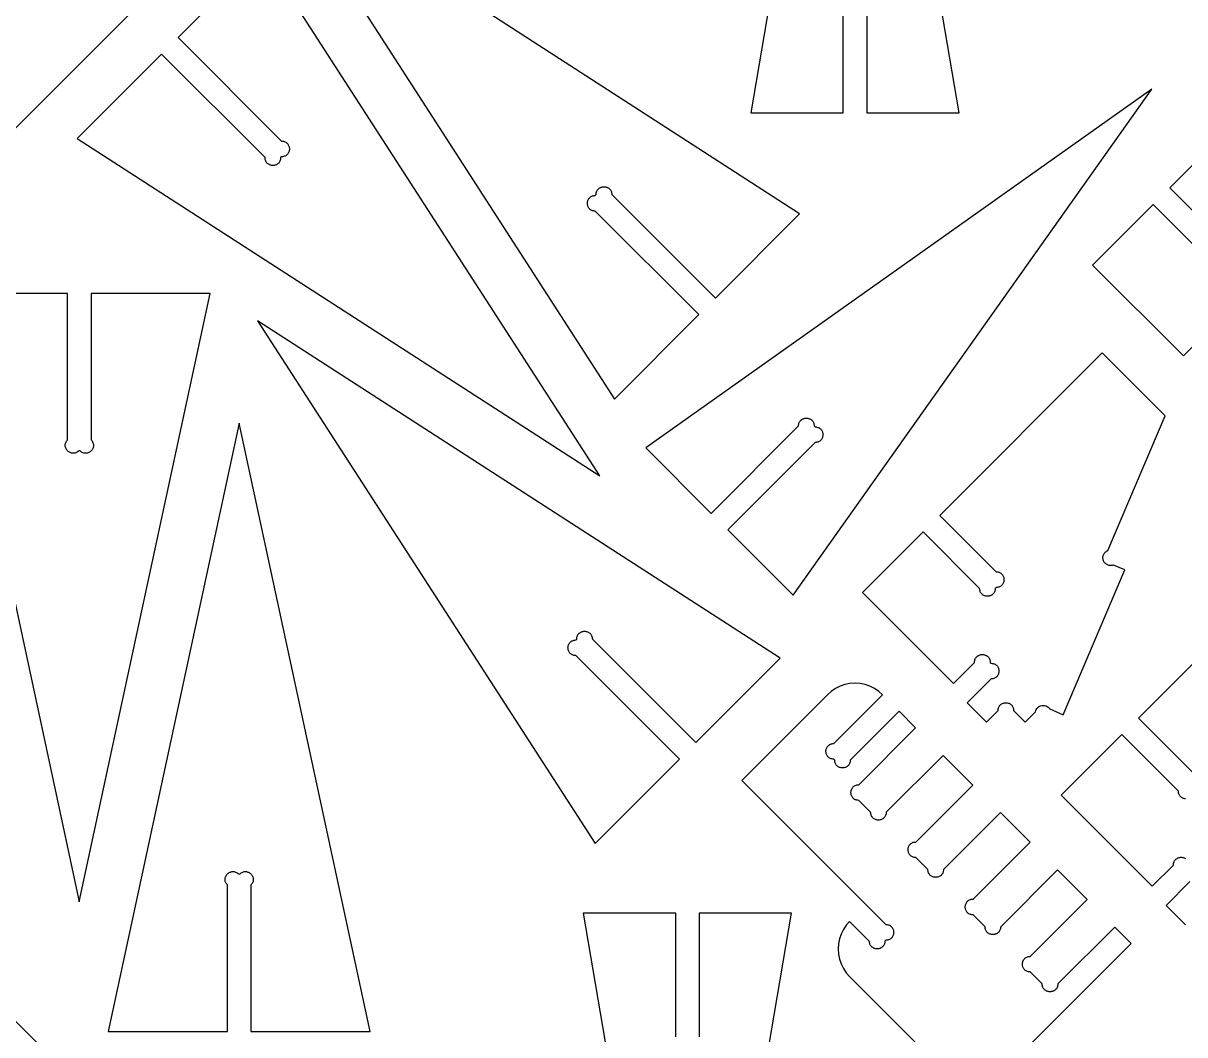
# Model space of a CAD drawing. Extents: x 105 to 1294, y 104 to 1295.
# Drawn here: x 1036.1 to 1185.1, y 395.1 to 524.9 of the extents above; entities that cross this region are included whole.
import ezdxf

# ---------------------------------------------------------------- set-up
doc = ezdxf.new("R2010")
doc.units = 0
doc.layers.add('LAYER_1', color=62, linetype='CONTINUOUS')

msp = doc.modelspace()

# ---------------------------------------------------------------- linework, layer by layer
at = {"layer": 'LAYER_1'}
for points in [[(1144.27, 529.21), (1144.27, 513.37), (1156.13, 513.37), (1142.77, 591.79), (1129.41, 513.37), (1141.27, 513.37), (1141.27, 529.21)], [(1015.33, 491.71), (1060.13, 536.51)], [(1203.99, 524.6), (1183.14, 503.75), (1190.39, 496.51)], [(1188.26, 494.39), (1181.02, 501.62), (1173.25, 493.85), (1184.91, 482.19), (1187.62, 484.9)], [(1200, 456.59), (1179.15, 435.75), (1186.38, 428.51)], [(1185.17, 425.39), (1185.08, 425.4), (1184.98, 425.42), (1184.9, 425.45), (1184.81, 425.49), (1184.73, 425.53), (1184.65, 425.58), (1184.58, 425.64), (1184.51, 425.71), (1184.45, 425.78), (1184.39, 425.86), (1184.35, 425.95), (1184.31, 426.05), (1184.29, 426.15), (1184.27, 426.27), (1184.26, 426.39), (1177.02, 433.63), (1169.24, 425.85), (1180.9, 414.19), (1183.61, 416.9), (1183.62, 417.02), (1183.64, 417.14), (1183.66, 417.24), (1183.7, 417.34), (1183.75, 417.43), (1183.8, 417.51), (1183.86, 417.59), (1183.93, 417.65), (1184, 417.71), (1184.08, 417.76), (1184.16, 417.8), (1184.25, 417.84), (1184.34, 417.87), (1184.43, 417.89), (1184.52, 417.9), (1184.62, 417.9), (1184.71, 417.9), (1184.8, 417.89), (1184.9, 417.87), (1184.98, 417.84), (1185.07, 417.8), (1185.15, 417.76)], [(1185.74, 414.78), (1182.67, 411.72), (1185.15, 409.24)], [(1065.13, 366.79), (1020.33, 411.6)], [(1119.77, 394.87), (1119.77, 410.72), (1107.91, 410.72), (1121.27, 332.3), (1134.63, 410.72), (1122.77, 410.72), (1122.77, 394.87)]]:
    msp.add_lwpolyline(points, dxfattribs=at)
for points in [[(1068.63, 543.72), (1111.93, 476.67), (1122.73, 487.49), (1109.45, 500.77), (1109.33, 500.77), (1109.22, 500.79), (1109.11, 500.82), (1109.01, 500.85), (1108.92, 500.9), (1108.84, 500.95), (1108.77, 501.01), (1108.7, 501.08), (1108.64, 501.15), (1108.59, 501.23), (1108.55, 501.31), (1108.51, 501.4), (1108.49, 501.49), (1108.47, 501.58), (1108.46, 501.67), (1108.45, 501.77), (1108.46, 501.86), (1108.47, 501.95), (1108.49, 502.05), (1108.51, 502.13), (1108.55, 502.22), (1108.59, 502.3), (1108.64, 502.38), (1108.7, 502.45), (1108.77, 502.52), (1108.84, 502.58), (1108.92, 502.64), (1109.01, 502.68), (1109.11, 502.72), (1109.22, 502.74), (1109.33, 502.76), (1109.45, 502.77), (1109.57, 502.89), (1109.58, 503.01), (1109.59, 503.12), (1109.62, 503.23), (1109.66, 503.33), (1109.7, 503.42), (1109.76, 503.5), (1109.82, 503.57), (1109.89, 503.64), (1109.96, 503.7), (1110.04, 503.75), (1110.12, 503.79), (1110.21, 503.83), (1110.3, 503.85), (1110.39, 503.87), (1110.48, 503.88), (1110.57, 503.89), (1110.67, 503.88), (1110.76, 503.87), (1110.85, 503.85), (1110.94, 503.83), (1111.03, 503.79), (1111.11, 503.75), (1111.19, 503.7), (1111.26, 503.64), (1111.33, 503.57), (1111.39, 503.5), (1111.45, 503.42), (1111.49, 503.33), (1111.53, 503.23), (1111.55, 503.12), (1111.57, 503.01), (1111.58, 502.89), (1124.86, 489.61), (1135.67, 500.42)], [(1067.09, 507.63), (1053.81, 520.91), (1043, 510.1), (1110.04, 466.8), (1066.75, 533.84), (1055.93, 523.03), (1069.21, 509.75), (1069.34, 509.74), (1069.45, 509.73), (1069.56, 509.7), (1069.65, 509.66), (1069.74, 509.62), (1069.83, 509.56), (1069.9, 509.5), (1069.97, 509.44), (1070.03, 509.36), (1070.08, 509.28), (1070.12, 509.2), (1070.16, 509.11), (1070.18, 509.03), (1070.2, 508.93), (1070.21, 508.84), (1070.22, 508.75), (1070.21, 508.65), (1070.2, 508.56), (1070.18, 508.47), (1070.16, 508.38), (1070.12, 508.29), (1070.08, 508.21), (1070.03, 508.13), (1069.97, 508.06), (1069.9, 507.99), (1069.83, 507.93), (1069.74, 507.88), (1069.65, 507.83), (1069.56, 507.8), (1069.45, 507.77), (1069.34, 507.75), (1069.21, 507.75), (1069.09, 507.63), (1069.09, 507.5), (1069.07, 507.39), (1069.04, 507.29), (1069.01, 507.19), (1068.96, 507.1), (1068.91, 507.02), (1068.85, 506.94), (1068.78, 506.88), (1068.71, 506.82), (1068.63, 506.77), (1068.55, 506.72), (1068.46, 506.69), (1068.37, 506.66), (1068.28, 506.64), (1068.19, 506.63), (1068.09, 506.63), (1068, 506.63), (1067.91, 506.64), (1067.82, 506.66), (1067.73, 506.69), (1067.64, 506.72), (1067.56, 506.77), (1067.48, 506.82), (1067.41, 506.88), (1067.34, 506.94), (1067.28, 507.02), (1067.23, 507.1), (1067.18, 507.19), (1067.14, 507.29), (1067.12, 507.39), (1067.1, 507.5)], [(1135.54, 473.22), (1135.54, 473.34), (1135.56, 473.45), (1135.58, 473.56), (1135.62, 473.65), (1135.67, 473.74), (1135.72, 473.83), (1135.78, 473.9), (1135.85, 473.97), (1135.92, 474.03), (1136, 474.08), (1136.08, 474.12), (1136.17, 474.15), (1136.26, 474.18), (1136.35, 474.2), (1136.44, 474.21), (1136.53, 474.22), (1136.63, 474.21), (1136.72, 474.2), (1136.81, 474.18), (1136.9, 474.15), (1136.99, 474.12), (1137.07, 474.08), (1137.15, 474.03), (1137.22, 473.97), (1137.29, 473.9), (1137.35, 473.83), (1137.4, 473.74), (1137.45, 473.65), (1137.48, 473.56), (1137.51, 473.45), (1137.53, 473.34), (1137.53, 473.22), (1137.65, 473.09), (1137.78, 473.09), (1137.89, 473.07), (1138, 473.04), (1138.09, 473.01), (1138.18, 472.96), (1138.27, 472.91), (1138.34, 472.85), (1138.41, 472.78), (1138.47, 472.71), (1138.52, 472.63), (1138.56, 472.55), (1138.6, 472.46), (1138.62, 472.37), (1138.64, 472.28), (1138.65, 472.19), (1138.66, 472.09), (1138.65, 472), (1138.64, 471.91), (1138.62, 471.82), (1138.6, 471.73), (1138.56, 471.64), (1138.52, 471.56), (1138.47, 471.48), (1138.41, 471.41), (1138.34, 471.34), (1138.27, 471.28), (1138.18, 471.22), (1138.09, 471.18), (1138, 471.14), (1137.89, 471.12), (1137.78, 471.1), (1137.65, 471.09), (1126.46, 459.89), (1134.84, 451.5), (1180.85, 516.4), (1115.94, 470.4), (1124.33, 462.01)], [(1041.77, 471.43), (1041.77, 490.22), (1026.48, 490.22), (1043.27, 412.19), (1060.06, 490.22), (1044.78, 490.22), (1044.78, 471.43), (1044.86, 471.34), (1044.93, 471.25), (1044.98, 471.16), (1045.02, 471.06), (1045.06, 470.97), (1045.08, 470.87), (1045.09, 470.78), (1045.09, 470.68), (1045.08, 470.59), (1045.06, 470.5), (1045.03, 470.41), (1044.99, 470.32), (1044.95, 470.24), (1044.9, 470.16), (1044.84, 470.09), (1044.78, 470.02), (1044.71, 469.95), (1044.63, 469.9), (1044.56, 469.85), (1044.47, 469.8), (1044.39, 469.77), (1044.3, 469.74), (1044.21, 469.72), (1044.11, 469.71), (1044.02, 469.71), (1043.92, 469.72), (1043.83, 469.74), (1043.73, 469.77), (1043.64, 469.81), (1043.55, 469.87), (1043.45, 469.94), (1043.36, 470.02), (1043.19, 470.02), (1043.1, 469.94), (1043, 469.87), (1042.91, 469.81), (1042.82, 469.77), (1042.72, 469.74), (1042.62, 469.72), (1042.53, 469.71), (1042.43, 469.71), (1042.34, 469.72), (1042.25, 469.74), (1042.16, 469.77), (1042.08, 469.8), (1041.99, 469.85), (1041.92, 469.9), (1041.84, 469.95), (1041.77, 470.02), (1041.71, 470.09), (1041.65, 470.16), (1041.6, 470.24), (1041.56, 470.32), (1041.52, 470.41), (1041.49, 470.5), (1041.47, 470.59), (1041.46, 470.68), (1041.46, 470.78), (1041.47, 470.87), (1041.49, 470.97), (1041.52, 471.06), (1041.57, 471.16), (1041.62, 471.25), (1041.69, 471.34)], [(1109.08, 445.89), (1122.36, 432.61), (1133.17, 443.42), (1066.13, 486.72), (1109.43, 419.67), (1120.24, 430.48), (1106.96, 443.77), (1106.84, 443.77), (1106.72, 443.79), (1106.62, 443.82), (1106.52, 443.85), (1106.43, 443.9), (1106.35, 443.95), (1106.27, 444.01), (1106.2, 444.08), (1106.15, 444.15), (1106.09, 444.23), (1106.05, 444.31), (1106.02, 444.4), (1105.99, 444.49), (1105.97, 444.58), (1105.96, 444.67), (1105.95, 444.77), (1105.96, 444.86), (1105.97, 444.95), (1105.99, 445.05), (1106.02, 445.13), (1106.05, 445.22), (1106.09, 445.3), (1106.15, 445.38), (1106.2, 445.46), (1106.27, 445.52), (1106.35, 445.58), (1106.43, 445.64), (1106.52, 445.68), (1106.62, 445.72), (1106.72, 445.75), (1106.84, 445.76), (1106.96, 445.77), (1107.07, 445.89), (1107.08, 446.01), (1107.09, 446.12), (1107.12, 446.23), (1107.16, 446.33), (1107.2, 446.42), (1107.26, 446.5), (1107.32, 446.57), (1107.38, 446.64), (1107.46, 446.7), (1107.54, 446.75), (1107.62, 446.79), (1107.71, 446.83), (1107.79, 446.85), (1107.89, 446.87), (1107.98, 446.89), (1108.07, 446.89), (1108.17, 446.89), (1108.26, 446.87), (1108.35, 446.85), (1108.44, 446.83), (1108.53, 446.79), (1108.61, 446.75), (1108.69, 446.7), (1108.76, 446.64), (1108.83, 446.57), (1108.89, 446.5), (1108.94, 446.42), (1108.99, 446.33), (1109.03, 446.23), (1109.05, 446.12), (1109.07, 446.01)], [(1151.53, 459.62), (1143.75, 451.85), (1155.4, 440.19), (1158.11, 442.9), (1158.12, 443.02), (1158.14, 443.14), (1158.16, 443.24), (1158.2, 443.34), (1158.24, 443.43), (1158.3, 443.51), (1158.36, 443.59), (1158.43, 443.65), (1158.5, 443.71), (1158.58, 443.76), (1158.66, 443.8), (1158.75, 443.84), (1158.84, 443.87), (1158.93, 443.89), (1159.02, 443.9), (1159.12, 443.9), (1159.21, 443.9), (1159.3, 443.89), (1159.39, 443.87), (1159.48, 443.84), (1159.57, 443.8), (1159.65, 443.76), (1159.73, 443.71), (1159.81, 443.65), (1159.87, 443.59), (1159.93, 443.51), (1159.99, 443.43), (1160.03, 443.34), (1160.07, 443.24), (1160.1, 443.14), (1160.11, 443.02), (1160.12, 442.9), (1160.24, 442.78), (1160.36, 442.77), (1160.47, 442.76), (1160.58, 442.73), (1160.68, 442.69), (1160.77, 442.65), (1160.85, 442.6), (1160.92, 442.54), (1160.99, 442.47), (1161.05, 442.4), (1161.1, 442.32), (1161.14, 442.23), (1161.18, 442.15), (1161.2, 442.06), (1161.22, 441.97), (1161.23, 441.87), (1161.24, 441.78), (1161.23, 441.69), (1161.22, 441.59), (1161.2, 441.5), (1161.18, 441.41), (1161.14, 441.33), (1161.1, 441.24), (1161.05, 441.17), (1160.99, 441.09), (1160.92, 441.03), (1160.85, 440.97), (1160.77, 440.91), (1160.68, 440.87), (1160.58, 440.83), (1160.47, 440.8), (1160.36, 440.79), (1160.24, 440.78), (1157.17, 437.72), (1159.65, 435.24), (1161.13, 436.72), (1161.13, 436.84), (1161.15, 436.95), (1161.17, 437.05), (1161.21, 437.15), (1161.26, 437.24), (1161.31, 437.32), (1161.37, 437.4), (1161.44, 437.46), (1161.51, 437.52), (1161.59, 437.57), (1161.67, 437.62), (1161.76, 437.65), (1161.85, 437.68), (1161.94, 437.7), (1162.03, 437.71), (1162.12, 437.71), (1162.22, 437.71), (1162.31, 437.7), (1162.4, 437.68), (1162.49, 437.65), (1162.58, 437.62), (1162.66, 437.57), (1162.74, 437.52), (1162.81, 437.46), (1162.88, 437.4), (1162.94, 437.32), (1162.99, 437.24), (1163.04, 437.15), (1163.07, 437.05), (1163.1, 436.95), (1163.12, 436.84), (1163.12, 436.72), (1164.6, 435.24), (1165.92, 436.57), (1165.97, 436.73), (1166.03, 436.87), (1166.11, 437), (1166.21, 437.1), (1166.32, 437.2), (1166.45, 437.27), (1166.58, 437.32), (1166.72, 437.36), (1166.86, 437.38), (1167, 437.38), (1167.14, 437.35), (1167.28, 437.31), (1167.42, 437.25), (1167.54, 437.16), (1167.65, 437.05), (1167.75, 436.92), (1169.48, 436.18), (1177.4, 454.76), (1175.95, 455.38), (1175.85, 455.35), (1175.76, 455.33), (1175.66, 455.31), (1175.56, 455.31), (1175.46, 455.32), (1175.37, 455.33), (1175.27, 455.36), (1175.18, 455.39), (1175.1, 455.43), (1175.02, 455.48), (1174.94, 455.54), (1174.87, 455.61), (1174.8, 455.68), (1174.74, 455.76), (1174.69, 455.84), (1174.65, 455.94), (1174.62, 456.03), (1174.59, 456.13), (1174.58, 456.23), (1174.58, 456.33), (1174.58, 456.42), (1174.6, 456.52), (1174.62, 456.61), (1174.66, 456.7), (1174.7, 456.79), (1174.75, 456.87), (1174.81, 456.95), (1174.87, 457.02), (1174.94, 457.09), (1175.02, 457.14), (1175.11, 457.2), (1175.2, 457.24), (1182.57, 474.51), (1174.5, 482.59), (1153.65, 461.75), (1160.88, 454.51), (1161, 454.5), (1161.12, 454.49), (1161.22, 454.46), (1161.32, 454.42), (1161.41, 454.38), (1161.49, 454.33), (1161.56, 454.27), (1161.63, 454.2), (1161.69, 454.12), (1161.74, 454.05), (1161.78, 453.96), (1161.82, 453.88), (1161.85, 453.79), (1161.86, 453.7), (1161.88, 453.6), (1161.88, 453.51), (1161.88, 453.42), (1161.86, 453.32), (1161.85, 453.23), (1161.82, 453.14), (1161.78, 453.06), (1161.74, 452.97), (1161.69, 452.9), (1161.63, 452.82), (1161.56, 452.76), (1161.49, 452.69), (1161.41, 452.64), (1161.32, 452.6), (1161.22, 452.56), (1161.12, 452.53), (1161, 452.52), (1160.88, 452.51), (1160.76, 452.39), (1160.75, 452.27), (1160.74, 452.15), (1160.71, 452.05), (1160.67, 451.95), (1160.63, 451.86), (1160.58, 451.78), (1160.52, 451.71), (1160.45, 451.64), (1160.37, 451.58), (1160.3, 451.53), (1160.21, 451.49), (1160.13, 451.45), (1160.04, 451.42), (1159.95, 451.4), (1159.85, 451.39), (1159.76, 451.39), (1159.67, 451.39), (1159.58, 451.4), (1159.48, 451.42), (1159.39, 451.45), (1159.31, 451.49), (1159.23, 451.53), (1159.15, 451.58), (1159.07, 451.64), (1159.01, 451.71), (1158.95, 451.78), (1158.89, 451.86), (1158.85, 451.95), (1158.81, 452.05), (1158.79, 452.15), (1158.77, 452.27), (1158.76, 452.39)], [(1062.27, 395.56), (1062.27, 414.35), (1062.19, 414.44), (1062.12, 414.53), (1062.07, 414.62), (1062.02, 414.72), (1061.99, 414.81), (1061.97, 414.91), (1061.96, 415), (1061.96, 415.1), (1061.97, 415.19), (1061.99, 415.28), (1062.02, 415.37), (1062.06, 415.46), (1062.1, 415.54), (1062.15, 415.62), (1062.21, 415.69), (1062.27, 415.76), (1062.34, 415.83), (1062.42, 415.88), (1062.5, 415.93), (1062.58, 415.98), (1062.66, 416.01), (1062.75, 416.04), (1062.84, 416.06), (1062.94, 416.07), (1063.03, 416.07), (1063.13, 416.06), (1063.22, 416.04), (1063.32, 416.01), (1063.42, 415.97), (1063.51, 415.91), (1063.6, 415.84), (1063.69, 415.76), (1063.86, 415.76), (1063.95, 415.84), (1064.04, 415.91), (1064.14, 415.97), (1064.23, 416.01), (1064.33, 416.04), (1064.42, 416.06), (1064.52, 416.07), (1064.61, 416.07), (1064.71, 416.06), (1064.8, 416.04), (1064.89, 416.01), (1064.97, 415.98), (1065.05, 415.93), (1065.13, 415.88), (1065.21, 415.83), (1065.28, 415.76), (1065.34, 415.69), (1065.4, 415.62), (1065.45, 415.54), (1065.49, 415.46), (1065.53, 415.37), (1065.56, 415.28), (1065.57, 415.19), (1065.59, 415.1), (1065.59, 415), (1065.58, 414.91), (1065.56, 414.81), (1065.52, 414.72), (1065.48, 414.62), (1065.43, 414.53), (1065.36, 414.44), (1065.28, 414.35), (1065.28, 395.56), (1080.56, 395.56), (1063.77, 473.59), (1046.98, 395.56)], [(1168.79, 401.66), (1168.78, 401.53), (1168.77, 401.42), (1168.74, 401.32), (1168.7, 401.22), (1168.66, 401.13), (1168.61, 401.05), (1168.54, 400.97), (1168.48, 400.91), (1168.4, 400.85), (1168.33, 400.8), (1168.24, 400.75), (1168.16, 400.72), (1168.07, 400.69), (1167.98, 400.67), (1167.88, 400.66), (1167.79, 400.66), (1167.7, 400.66), (1167.6, 400.67), (1167.51, 400.69), (1167.42, 400.72), (1167.34, 400.75), (1167.26, 400.8), (1167.18, 400.85), (1167.1, 400.91), (1167.04, 400.97), (1166.98, 401.05), (1166.92, 401.13), (1166.88, 401.22), (1166.84, 401.32), (1166.81, 401.42), (1166.8, 401.53), (1166.79, 401.66), (1165.26, 403.19), (1165.14, 403.2), (1165.02, 403.21), (1164.92, 403.24), (1164.82, 403.28), (1164.73, 403.32), (1164.65, 403.38), (1164.58, 403.44), (1164.51, 403.5), (1164.45, 403.58), (1164.4, 403.66), (1164.36, 403.74), (1164.32, 403.82), (1164.29, 403.91), (1164.27, 404), (1164.26, 404.1), (1164.26, 404.19), (1164.26, 404.28), (1164.27, 404.38), (1164.29, 404.47), (1164.32, 404.56), (1164.36, 404.64), (1164.4, 404.73), (1164.45, 404.81), (1164.51, 404.88), (1164.58, 404.95), (1164.65, 405.01), (1164.73, 405.06), (1164.82, 405.11), (1164.92, 405.14), (1165.02, 405.17), (1165.14, 405.19), (1165.26, 405.19), (1172.56, 412.5), (1168.76, 416.3), (1161.46, 408.99), (1161.45, 408.87), (1161.44, 408.76), (1161.41, 408.65), (1161.37, 408.55), (1161.33, 408.46), (1161.27, 408.38), (1161.21, 408.31), (1161.14, 408.24), (1161.07, 408.18), (1160.99, 408.13), (1160.91, 408.09), (1160.82, 408.05), (1160.73, 408.03), (1160.64, 408.01), (1160.55, 408), (1160.46, 407.99), (1160.36, 408), (1160.27, 408.01), (1160.18, 408.03), (1160.09, 408.05), (1160, 408.09), (1159.92, 408.13), (1159.84, 408.18), (1159.77, 408.24), (1159.7, 408.31), (1159.64, 408.38), (1159.58, 408.46), (1159.54, 408.55), (1159.5, 408.65), (1159.48, 408.76), (1159.46, 408.87), (1159.45, 408.99), (1157.92, 410.53), (1157.8, 410.53), (1157.68, 410.55), (1157.58, 410.58), (1157.48, 410.61), (1157.39, 410.66), (1157.31, 410.71), (1157.24, 410.77), (1157.17, 410.84), (1157.11, 410.91), (1157.06, 410.99), (1157.02, 411.07), (1156.98, 411.16), (1156.95, 411.25), (1156.94, 411.34), (1156.92, 411.43), (1156.92, 411.53), (1156.92, 411.62), (1156.94, 411.71), (1156.95, 411.81), (1156.98, 411.9), (1157.02, 411.98), (1157.06, 412.06), (1157.11, 412.14), (1157.17, 412.22), (1157.24, 412.28), (1157.31, 412.34), (1157.39, 412.4), (1157.48, 412.44), (1157.58, 412.48), (1157.68, 412.51), (1157.8, 412.52), (1157.92, 412.53), (1165.23, 419.83), (1161.43, 423.64), (1154.12, 416.33), (1154.11, 416.21), (1154.1, 416.1), (1154.07, 415.99), (1154.03, 415.89), (1153.99, 415.8), (1153.93, 415.72), (1153.87, 415.65), (1153.81, 415.58), (1153.73, 415.52), (1153.66, 415.47), (1153.57, 415.43), (1153.49, 415.39), (1153.4, 415.36), (1153.31, 415.35), (1153.21, 415.33), (1153.12, 415.33), (1153.03, 415.33), (1152.93, 415.35), (1152.84, 415.36), (1152.75, 415.39), (1152.67, 415.43), (1152.58, 415.47), (1152.51, 415.52), (1152.43, 415.58), (1152.37, 415.65), (1152.31, 415.72), (1152.25, 415.8), (1152.21, 415.89), (1152.17, 415.99), (1152.14, 416.1), (1152.13, 416.21), (1152.12, 416.33), (1150.59, 417.86), (1150.47, 417.87), (1150.35, 417.89), (1150.25, 417.91), (1150.15, 417.95), (1150.06, 418), (1149.97, 418.05), (1149.9, 418.11), (1149.83, 418.18), (1149.77, 418.25), (1149.72, 418.33), (1149.68, 418.41), (1149.65, 418.5), (1149.62, 418.59), (1149.6, 418.68), (1149.59, 418.77), (1149.58, 418.86), (1149.59, 418.96), (1149.6, 419.05), (1149.62, 419.14), (1149.65, 419.23), (1149.68, 419.32), (1149.72, 419.4), (1149.77, 419.48), (1149.83, 419.55), (1149.9, 419.62), (1149.97, 419.68), (1150.06, 419.73), (1150.15, 419.78), (1150.25, 419.82), (1150.35, 419.84), (1150.47, 419.86), (1150.59, 419.86), (1157.89, 427.17), (1154.09, 430.97), (1146.78, 423.67), (1146.77, 423.56), (1146.76, 423.46), (1146.73, 423.37), (1146.7, 423.28), (1146.66, 423.19), (1146.61, 423.11), (1146.55, 423.03), (1146.49, 422.96), (1146.42, 422.89), (1146.34, 422.84), (1146.26, 422.79), (1146.17, 422.75), (1146.08, 422.71), (1145.98, 422.69), (1145.88, 422.67), (1145.78, 422.67), (1145.68, 422.67), (1145.58, 422.69), (1145.48, 422.71), (1145.39, 422.75), (1145.3, 422.79), (1145.22, 422.84), (1145.15, 422.89), (1145.07, 422.96), (1145.01, 423.03), (1144.95, 423.11), (1144.9, 423.19), (1144.86, 423.28), (1144.83, 423.37), (1144.8, 423.46), (1144.79, 423.56), (1144.78, 423.67), (1143.25, 425.2), (1143.13, 425.21), (1143.01, 425.22), (1142.91, 425.25), (1142.81, 425.29), (1142.72, 425.33), (1142.64, 425.39), (1142.57, 425.45), (1142.5, 425.51), (1142.44, 425.59), (1142.39, 425.67), (1142.35, 425.75), (1142.31, 425.83), (1142.28, 425.92), (1142.26, 426.02), (1142.25, 426.11), (1142.25, 426.2), (1142.25, 426.3), (1142.26, 426.39), (1142.28, 426.48), (1142.31, 426.57), (1142.35, 426.66), (1142.39, 426.74), (1142.44, 426.82), (1142.5, 426.89), (1142.57, 426.96), (1142.64, 427.02), (1142.72, 427.07), (1142.81, 427.12), (1142.91, 427.15), (1143.01, 427.18), (1143.13, 427.2), (1143.25, 427.2), (1150.55, 434.51), (1148.44, 436.63), (1142.17, 430.37), (1142.16, 430.24), (1142.15, 430.13), (1142.12, 430.03), (1142.08, 429.93), (1142.04, 429.84), (1141.98, 429.76), (1141.92, 429.68), (1141.86, 429.62), (1141.78, 429.56), (1141.7, 429.51), (1141.62, 429.46), (1141.54, 429.43), (1141.45, 429.4), (1141.36, 429.38), (1141.26, 429.37), (1141.17, 429.37), (1141.08, 429.37), (1140.98, 429.38), (1140.89, 429.4), (1140.8, 429.43), (1140.72, 429.46), (1140.63, 429.51), (1140.56, 429.56), (1140.48, 429.62), (1140.42, 429.68), (1140.36, 429.76), (1140.3, 429.84), (1140.26, 429.93), (1140.22, 430.03), (1140.19, 430.13), (1140.18, 430.24), (1140.17, 430.37), (1140.05, 430.49), (1139.93, 430.49), (1139.81, 430.51), (1139.71, 430.54), (1139.61, 430.57), (1139.52, 430.62), (1139.44, 430.67), (1139.36, 430.73), (1139.3, 430.8), (1139.24, 430.87), (1139.19, 430.95), (1139.14, 431.03), (1139.11, 431.12), (1139.08, 431.21), (1139.06, 431.3), (1139.05, 431.39), (1139.04, 431.49), (1139.05, 431.58), (1139.06, 431.67), (1139.08, 431.76), (1139.11, 431.85), (1139.14, 431.94), (1139.19, 432.02), (1139.24, 432.1), (1139.3, 432.17), (1139.36, 432.24), (1139.44, 432.3), (1139.52, 432.36), (1139.61, 432.4), (1139.71, 432.44), (1139.81, 432.46), (1139.93, 432.48), (1140.05, 432.49), (1146.31, 438.75), (1145.81, 439.18), (1145.28, 439.54), (1144.68, 439.83), (1144.07, 440.04), (1143.43, 440.17), (1142.78, 440.21), (1142.12, 440.17), (1141.48, 440.04), (1140.86, 439.83), (1140.28, 439.54), (1139.73, 439.18), (1139.24, 438.75), (1128.24, 427.76), (1146.74, 409.27), (1146.86, 409.26), (1146.97, 409.24), (1147.08, 409.22), (1147.18, 409.18), (1147.27, 409.14), (1147.35, 409.08), (1147.42, 409.02), (1147.49, 408.95), (1147.55, 408.88), (1147.6, 408.8), (1147.64, 408.72), (1147.68, 408.63), (1147.7, 408.55), (1147.72, 408.45), (1147.73, 408.36), (1147.74, 408.27), (1147.73, 408.17), (1147.72, 408.08), (1147.7, 407.99), (1147.68, 407.9), (1147.64, 407.81), (1147.6, 407.73), (1147.55, 407.65), (1147.49, 407.58), (1147.42, 407.51), (1147.35, 407.45), (1147.27, 407.4), (1147.18, 407.35), (1147.08, 407.32), (1146.97, 407.29), (1146.86, 407.27), (1146.74, 407.27), (1146.62, 407.15), (1146.61, 407.04), (1146.6, 406.94), (1146.57, 406.85), (1146.54, 406.76), (1146.5, 406.67), (1146.45, 406.59), (1146.39, 406.51), (1146.32, 406.44), (1146.25, 406.37), (1146.18, 406.32), (1146.09, 406.27), (1146.01, 406.22), (1145.92, 406.19), (1145.82, 406.17), (1145.72, 406.15), (1145.62, 406.14), (1145.52, 406.15), (1145.42, 406.17), (1145.32, 406.19), (1145.23, 406.22), (1145.14, 406.27), (1145.06, 406.32), (1144.98, 406.37), (1144.91, 406.44), (1144.84, 406.51), (1144.78, 406.59), (1144.73, 406.67), (1144.69, 406.76), (1144.66, 406.85), (1144.63, 406.94), (1144.62, 407.04), (1144.61, 407.15), (1142.08, 409.68), (1141.65, 409.19), (1141.28, 408.64), (1141, 408.06), (1140.79, 407.44), (1140.66, 406.8), (1140.62, 406.15), (1140.66, 405.49), (1140.79, 404.85), (1141, 404.23), (1141.28, 403.65), (1141.65, 403.1), (1142.08, 402.61), (1158.03, 386.66), (1178.22, 406.84), (1176.1, 408.96)]]:
    msp.add_lwpolyline(points, close=True, dxfattribs=at)

doc.saveas('drawing.dxf')
